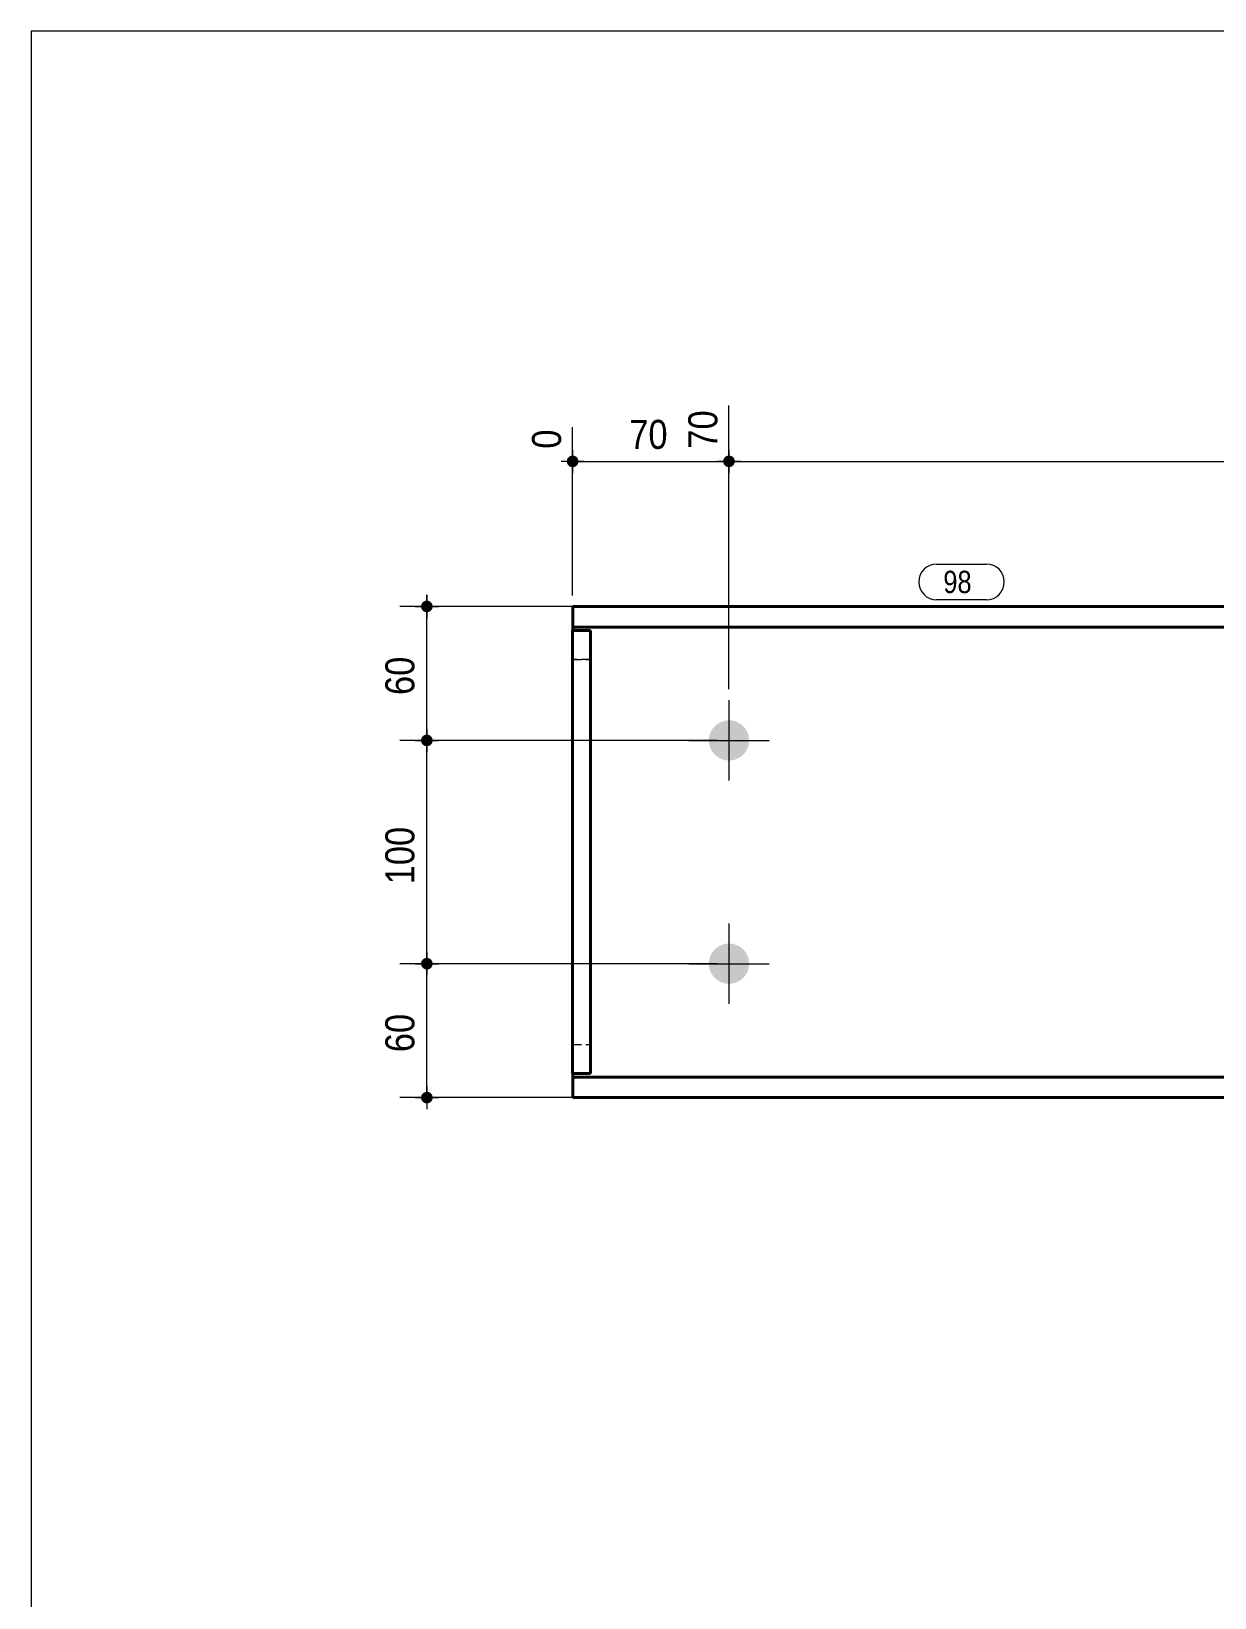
# Model space of a CAD drawing. Header units: millimetres. Extents: x 2 to 410, y 5 to 282.
# Drawn here: x 5 to 111, y 141.7 to 282 of the extents above; entities that cross this region are included whole.
import ezdxf

# ---------------------------------------------------------------- set-up
doc = ezdxf.new("R2010")
doc.units = ezdxf.units.MM
doc.linetypes.add('CACHE2', pattern=[1.190625, 0.79375, -0.396875])
for name, color, linetype, lineweight in [('Boulon', 7, 'Continuous', 0), ('Cache', 7, 'Continuous', 0), ('Cotation', 7, 'Continuous', 0), ('Feuille dessin', 5, 'Continuous', 0), ('Piece', 2, 'Continuous', 0), ('Repère pièce', 3, 'Continuous', 0)]:
    doc.layers.add(name, color=color, linetype=linetype, lineweight=lineweight)
doc.styles.add('ARIAL', font='ARIAL.TTF')
doc.styles.add('COMIC_SANS_MS', font='COMIC.TTF')

# ---------------------------------------------------------------- blocks, each defined once
blk = doc.blocks.new('*A2')
at = {"layer": 'Boulon'}
for points in [[(69.29, 218.43), (69.29, 218.38), (69.29, 218.34), (69.29, 218.3), (69.28, 218.25), (69.27, 218.21), (69.27, 218.17), (69.26, 218.12), (69.25, 218.08), (69.24, 218.04), (69.23, 217.99), (69.22, 217.95), (69.2, 217.91), (69.19, 217.87), (69.17, 217.83), (69.16, 217.78), (69.14, 217.74), (69.12, 217.7), (69.1, 217.66), (69.08, 217.62), (69.06, 217.59), (69.04, 217.55), (69.01, 217.51), (68.99, 217.47), (68.97, 217.44), (68.94, 217.4), (68.91, 217.37), (68.89, 217.33), (68.86, 217.3), (68.83, 217.26), (68.8, 217.23), (68.77, 217.2), (68.74, 217.17), (68.7, 217.14), (68.67, 217.11), (68.64, 217.08), (68.6, 217.05), (68.57, 217.03), (68.53, 217), (68.49, 216.98), (68.46, 216.95), (68.42, 216.93), (68.38, 216.91), (68.34, 216.89), (68.3, 216.87), (68.26, 216.85), (68.22, 216.83), (68.18, 216.81), (68.14, 216.79), (68.1, 216.78), (68.06, 216.76), (68.02, 216.75), (67.97, 216.74), (67.93, 216.73), (67.89, 216.72), (67.85, 216.71), (67.8, 216.7), (67.76, 216.69), (67.71, 216.69), (67.67, 216.68), (67.63, 216.68), (67.58, 216.67), (67.54, 216.67), (67.49, 216.67), (67.45, 216.67), (67.41, 216.67), (67.36, 216.68), (67.32, 216.68), (67.27, 216.69), (67.23, 216.69), (67.19, 216.7), (67.14, 216.71), (67.1, 216.72), (67.06, 216.73), (67.01, 216.74), (66.97, 216.75), (66.93, 216.76), (66.89, 216.78), (66.85, 216.79), (66.81, 216.81), (66.76, 216.83), (66.72, 216.85), (66.68, 216.87), (66.65, 216.89), (66.61, 216.91), (66.57, 216.93), (66.53, 216.95), (66.49, 216.98), (66.46, 217), (66.42, 217.03), (66.39, 217.05), (66.35, 217.08), (66.32, 217.11), (66.29, 217.14), (66.25, 217.17), (66.22, 217.2), (66.19, 217.23), (66.16, 217.26), (66.13, 217.3), (66.1, 217.33), (66.07, 217.37), (66.05, 217.4), (66.02, 217.44), (66, 217.47), (65.97, 217.51), (65.95, 217.55), (65.93, 217.59), (65.91, 217.62), (65.89, 217.66), (65.87, 217.7), (65.85, 217.74), (65.83, 217.78), (65.81, 217.83), (65.8, 217.87), (65.78, 217.91), (65.77, 217.95), (65.76, 217.99), (65.75, 218.04), (65.74, 218.08), (65.73, 218.12), (65.72, 218.17), (65.71, 218.21), (65.71, 218.25), (65.7, 218.3), (65.7, 218.34), (65.7, 218.38), (65.69, 218.43), (65.69, 218.47), (65.69, 218.52), (65.7, 218.56), (65.7, 218.61), (65.7, 218.65), (65.71, 218.69), (65.71, 218.74), (65.72, 218.78), (65.73, 218.82), (65.74, 218.87), (65.75, 218.91), (65.76, 218.95), (65.77, 219), (65.78, 219.04), (65.8, 219.08), (65.81, 219.12), (65.83, 219.16), (65.85, 219.2), (65.87, 219.24), (65.89, 219.28), (65.91, 219.32), (65.93, 219.36), (65.95, 219.4), (65.97, 219.44), (66, 219.47), (66.02, 219.51), (66.05, 219.55), (66.07, 219.58), (66.1, 219.61), (66.13, 219.65), (66.16, 219.68), (66.19, 219.71), (66.22, 219.75), (66.25, 219.78), (66.29, 219.81), (66.32, 219.84), (66.35, 219.86), (66.39, 219.89), (66.42, 219.92), (66.46, 219.94), (66.49, 219.97), (66.53, 219.99), (66.57, 220.02), (66.61, 220.04), (66.65, 220.06), (66.68, 220.08), (66.72, 220.1), (66.76, 220.12), (66.81, 220.14), (66.85, 220.15), (66.89, 220.17), (66.93, 220.18), (66.97, 220.2), (67.01, 220.21), (67.06, 220.22), (67.1, 220.23), (67.14, 220.24), (67.19, 220.25), (67.23, 220.25), (67.27, 220.26), (67.32, 220.26), (67.36, 220.27), (67.41, 220.27), (67.45, 220.27), (67.49, 220.27), (67.54, 220.27), (67.58, 220.27), (67.63, 220.27), (67.67, 220.26), (67.71, 220.26), (67.76, 220.25), (67.8, 220.25), (67.85, 220.24), (67.89, 220.23), (67.93, 220.22), (67.97, 220.21), (68.02, 220.2), (68.06, 220.18), (68.1, 220.17), (68.14, 220.15), (68.18, 220.14), (68.22, 220.12), (68.26, 220.1), (68.3, 220.08), (68.34, 220.06), (68.38, 220.04), (68.42, 220.02), (68.46, 219.99), (68.49, 219.97), (68.53, 219.94), (68.57, 219.92), (68.6, 219.89), (68.64, 219.86), (68.67, 219.84), (68.7, 219.81), (68.74, 219.78), (68.77, 219.75), (68.8, 219.71), (68.83, 219.68), (68.86, 219.65), (68.89, 219.61), (68.91, 219.58), (68.94, 219.55), (68.97, 219.51), (68.99, 219.47), (69.01, 219.44), (69.04, 219.4), (69.06, 219.36), (69.08, 219.32), (69.1, 219.28), (69.12, 219.24), (69.14, 219.2), (69.16, 219.16), (69.17, 219.12), (69.19, 219.08), (69.2, 219.04), (69.22, 219), (69.23, 218.95), (69.24, 218.91), (69.25, 218.87), (69.26, 218.82), (69.27, 218.78), (69.27, 218.74), (69.28, 218.69), (69.29, 218.65), (69.29, 218.61), (69.29, 218.56), (69.29, 218.52), (69.29, 218.47)], [(69.29, 198.43), (69.29, 198.38), (69.29, 198.34), (69.29, 198.3), (69.28, 198.25), (69.27, 198.21), (69.27, 198.17), (69.26, 198.12), (69.25, 198.08), (69.24, 198.04), (69.23, 197.99), (69.22, 197.95), (69.2, 197.91), (69.19, 197.87), (69.17, 197.83), (69.16, 197.78), (69.14, 197.74), (69.12, 197.7), (69.1, 197.66), (69.08, 197.62), (69.06, 197.59), (69.04, 197.55), (69.01, 197.51), (68.99, 197.47), (68.97, 197.44), (68.94, 197.4), (68.91, 197.37), (68.89, 197.33), (68.86, 197.3), (68.83, 197.26), (68.8, 197.23), (68.77, 197.2), (68.74, 197.17), (68.7, 197.14), (68.67, 197.11), (68.64, 197.08), (68.6, 197.05), (68.57, 197.03), (68.53, 197), (68.49, 196.98), (68.46, 196.95), (68.42, 196.93), (68.38, 196.91), (68.34, 196.89), (68.3, 196.87), (68.26, 196.85), (68.22, 196.83), (68.18, 196.81), (68.14, 196.79), (68.1, 196.78), (68.06, 196.76), (68.02, 196.75), (67.97, 196.74), (67.93, 196.73), (67.89, 196.72), (67.85, 196.71), (67.8, 196.7), (67.76, 196.69), (67.71, 196.69), (67.67, 196.68), (67.63, 196.68), (67.58, 196.67), (67.54, 196.67), (67.49, 196.67), (67.45, 196.67), (67.41, 196.67), (67.36, 196.68), (67.32, 196.68), (67.27, 196.69), (67.23, 196.69), (67.19, 196.7), (67.14, 196.71), (67.1, 196.72), (67.06, 196.73), (67.01, 196.74), (66.97, 196.75), (66.93, 196.76), (66.89, 196.78), (66.85, 196.79), (66.81, 196.81), (66.76, 196.83), (66.72, 196.85), (66.68, 196.87), (66.65, 196.89), (66.61, 196.91), (66.57, 196.93), (66.53, 196.95), (66.49, 196.98), (66.46, 197), (66.42, 197.03), (66.39, 197.05), (66.35, 197.08), (66.32, 197.11), (66.29, 197.14), (66.25, 197.17), (66.22, 197.2), (66.19, 197.23), (66.16, 197.26), (66.13, 197.3), (66.1, 197.33), (66.07, 197.37), (66.05, 197.4), (66.02, 197.44), (66, 197.47), (65.97, 197.51), (65.95, 197.55), (65.93, 197.59), (65.91, 197.62), (65.89, 197.66), (65.87, 197.7), (65.85, 197.74), (65.83, 197.78), (65.81, 197.83), (65.8, 197.87), (65.78, 197.91), (65.77, 197.95), (65.76, 197.99), (65.75, 198.04), (65.74, 198.08), (65.73, 198.12), (65.72, 198.17), (65.71, 198.21), (65.71, 198.25), (65.7, 198.3), (65.7, 198.34), (65.7, 198.38), (65.69, 198.43), (65.69, 198.47), (65.69, 198.52), (65.7, 198.56), (65.7, 198.61), (65.7, 198.65), (65.71, 198.69), (65.71, 198.74), (65.72, 198.78), (65.73, 198.82), (65.74, 198.87), (65.75, 198.91), (65.76, 198.95), (65.77, 199), (65.78, 199.04), (65.8, 199.08), (65.81, 199.12), (65.83, 199.16), (65.85, 199.2), (65.87, 199.24), (65.89, 199.28), (65.91, 199.32), (65.93, 199.36), (65.95, 199.4), (65.97, 199.44), (66, 199.47), (66.02, 199.51), (66.05, 199.55), (66.07, 199.58), (66.1, 199.61), (66.13, 199.65), (66.16, 199.68), (66.19, 199.71), (66.22, 199.75), (66.25, 199.78), (66.29, 199.81), (66.32, 199.84), (66.35, 199.86), (66.39, 199.89), (66.42, 199.92), (66.46, 199.94), (66.49, 199.97), (66.53, 199.99), (66.57, 200.02), (66.61, 200.04), (66.65, 200.06), (66.68, 200.08), (66.72, 200.1), (66.76, 200.12), (66.81, 200.14), (66.85, 200.15), (66.89, 200.17), (66.93, 200.18), (66.97, 200.2), (67.01, 200.21), (67.06, 200.22), (67.1, 200.23), (67.14, 200.24), (67.19, 200.25), (67.23, 200.25), (67.27, 200.26), (67.32, 200.26), (67.36, 200.27), (67.41, 200.27), (67.45, 200.27), (67.49, 200.27), (67.54, 200.27), (67.58, 200.27), (67.63, 200.27), (67.67, 200.26), (67.71, 200.26), (67.76, 200.25), (67.8, 200.25), (67.85, 200.24), (67.89, 200.23), (67.93, 200.22), (67.97, 200.21), (68.02, 200.2), (68.06, 200.18), (68.1, 200.17), (68.14, 200.15), (68.18, 200.14), (68.22, 200.12), (68.26, 200.1), (68.3, 200.08), (68.34, 200.06), (68.38, 200.04), (68.42, 200.02), (68.46, 199.99), (68.49, 199.97), (68.53, 199.94), (68.57, 199.92), (68.6, 199.89), (68.64, 199.86), (68.67, 199.84), (68.7, 199.81), (68.74, 199.78), (68.77, 199.75), (68.8, 199.71), (68.83, 199.68), (68.86, 199.65), (68.89, 199.61), (68.91, 199.58), (68.94, 199.55), (68.97, 199.51), (68.99, 199.47), (69.01, 199.44), (69.04, 199.4), (69.06, 199.36), (69.08, 199.32), (69.1, 199.28), (69.12, 199.24), (69.14, 199.2), (69.16, 199.16), (69.17, 199.12), (69.19, 199.08), (69.2, 199.04), (69.22, 199), (69.23, 198.95), (69.24, 198.91), (69.25, 198.87), (69.26, 198.82), (69.27, 198.78), (69.27, 198.74), (69.28, 198.69), (69.29, 198.65), (69.29, 198.61), (69.29, 198.56), (69.29, 198.52), (69.29, 198.47)]]:
    blk.add_hatch(color=256, dxfattribs=at).paths.add_polyline_path(points, flags=17)
at = {"layer": 'Boulon', "linetype": 'Continuous', "lineweight": 0}
for p, q in [((67.49, 222.07), (67.49, 214.87)), ((63.89, 218.47), (71.09, 218.47)), ((67.49, 202.07), (67.49, 194.87)), ((63.89, 198.47), (71.09, 198.47))]:
    blk.add_line(p, q, dxfattribs=at)
blk = doc.blocks.new('*A4')
at = {"layer": 'Cache', "color": 7, "linetype": 'CACHE2', "lineweight": 20}
blk.add_line((53.493561, 228.312823), (53.493561, 188.632824), dxfattribs=at)
at = {"layer": 'Piece', "color": 2, "linetype": 'Continuous', "lineweight": 40}
for p, q in [((53.493561, 230.472823), (53.493561, 228.312823)), ((236.619542, 230.472823), (53.493561, 230.472823)), ((236.619542, 228.632823), (53.493561, 228.632823)), ((53.493561, 186.472823), (53.493561, 188.632824)), ((236.619542, 188.312823), (53.493561, 188.312823)), ((236.619542, 186.472823), (53.493561, 186.472823))]:
    blk.add_line(p, q, dxfattribs=at)
blk = doc.blocks.new('*A6')
at = {"layer": 'Cache', "color": 7, "linetype": 'CACHE2', "lineweight": 20}
for p, q in [((55.086431, 225.712823), (53.486431, 225.712823)), ((53.486431, 191.232824), (55.086431, 191.232824))]:
    blk.add_line(p, q, dxfattribs=at)
at = {"layer": 'Piece', "color": 2, "linetype": 'Continuous', "lineweight": 40}
for p, q in [((55.086431, 228.312823), (53.486431, 228.312823)), ((53.486431, 228.312823), (53.486431, 188.632824)), ((55.086431, 228.312823), (55.086431, 188.632824)), ((53.486431, 188.632824), (55.086431, 188.632824))]:
    blk.add_line(p, q, dxfattribs=at)
blk = doc.blocks.new('*A7')
at = {"layer": 'Cache', "color": 7, "linetype": 'CACHE2', "lineweight": 20}
for p, q in [((55.086431, 228.312823), (53.486431, 228.312823)), ((53.486431, 228.312823), (53.486431, 188.632824)), ((55.086431, 188.632824), (55.086431, 228.312823)), ((53.486431, 225.712823), (55.086431, 225.712823)), ((53.486431, 191.232824), (55.086431, 191.232824)), ((53.486431, 188.632824), (55.086431, 188.632824))]:
    blk.add_line(p, q, dxfattribs=at)
blk = doc.blocks.new('*A15')
at = {"layer": 'Feuille dessin', "linetype": 'Continuous', "lineweight": 0}
for p, q in [((405, 282), (5, 282)), ((5, 282), (5, 5))]:
    blk.add_line(p, q, dxfattribs=at)
blk = doc.blocks.new('*A21')
at = {"layer": 'Cotation'}
for points in [[(53.46, 242.95), (53.44, 242.96), (53.41, 242.96), (53.38, 242.96), (53.36, 242.97), (53.34, 242.98), (53.31, 242.98), (53.29, 242.99), (53.26, 243), (53.24, 243.01), (53.22, 243.03), (53.2, 243.04), (53.18, 243.06), (53.16, 243.07), (53.14, 243.09), (53.12, 243.11), (53.1, 243.12), (53.08, 243.14), (53.07, 243.16), (53.05, 243.18), (53.04, 243.21), (53.03, 243.23), (53.02, 243.25), (53.01, 243.27), (53, 243.3), (52.99, 243.32), (52.98, 243.35), (52.98, 243.37), (52.97, 243.4), (52.97, 243.42), (52.97, 243.45), (52.97, 243.47), (52.97, 243.5), (52.97, 243.52), (52.97, 243.55), (52.98, 243.57), (52.98, 243.6), (52.99, 243.62), (53, 243.65), (53.01, 243.67), (53.02, 243.7), (53.03, 243.72), (53.04, 243.74), (53.05, 243.76), (53.07, 243.78), (53.08, 243.8), (53.1, 243.82), (53.12, 243.84), (53.14, 243.86), (53.16, 243.87), (53.18, 243.89), (53.2, 243.91), (53.22, 243.92), (53.24, 243.93), (53.26, 243.94), (53.29, 243.95), (53.31, 243.96), (53.34, 243.97), (53.36, 243.98), (53.38, 243.98), (53.41, 243.99), (53.44, 243.99), (53.46, 243.99), (53.49, 243.99), (53.51, 243.99), (53.54, 243.99), (53.56, 243.99), (53.59, 243.98), (53.61, 243.98), (53.64, 243.97), (53.66, 243.96), (53.69, 243.95), (53.71, 243.94), (53.73, 243.93), (53.75, 243.92), (53.78, 243.91), (53.8, 243.89), (53.82, 243.87), (53.84, 243.86), (53.85, 243.84), (53.87, 243.82), (53.89, 243.8), (53.9, 243.78), (53.92, 243.76), (53.93, 243.74), (53.95, 243.72), (53.96, 243.7), (53.97, 243.67), (53.98, 243.65), (53.98, 243.62), (53.99, 243.6), (54, 243.57), (54, 243.55), (54, 243.52), (54.01, 243.5), (54.01, 243.47), (54.01, 243.45), (54, 243.42), (54, 243.4), (54, 243.37), (53.99, 243.35), (53.98, 243.32), (53.98, 243.3), (53.97, 243.27), (53.96, 243.25), (53.95, 243.23), (53.93, 243.21), (53.92, 243.18), (53.9, 243.16), (53.89, 243.14), (53.87, 243.12), (53.85, 243.11), (53.84, 243.09), (53.82, 243.07), (53.8, 243.06), (53.78, 243.04), (53.75, 243.03), (53.73, 243.01), (53.71, 243), (53.69, 242.99), (53.66, 242.98), (53.64, 242.98), (53.61, 242.97), (53.59, 242.96), (53.56, 242.96), (53.54, 242.96), (53.51, 242.95), (53.49, 242.95)], [(67.47, 242.95), (67.44, 242.96), (67.42, 242.96), (67.39, 242.96), (67.37, 242.97), (67.34, 242.98), (67.32, 242.98), (67.29, 242.99), (67.27, 243), (67.25, 243.01), (67.23, 243.03), (67.21, 243.04), (67.18, 243.06), (67.16, 243.07), (67.14, 243.09), (67.13, 243.11), (67.11, 243.12), (67.09, 243.14), (67.08, 243.16), (67.06, 243.18), (67.05, 243.21), (67.04, 243.23), (67.02, 243.25), (67.01, 243.27), (67, 243.3), (67, 243.32), (66.99, 243.35), (66.98, 243.37), (66.98, 243.4), (66.98, 243.42), (66.97, 243.45), (66.97, 243.47), (66.97, 243.5), (66.98, 243.52), (66.98, 243.55), (66.98, 243.57), (66.99, 243.6), (67, 243.62), (67, 243.65), (67.01, 243.67), (67.02, 243.7), (67.04, 243.72), (67.05, 243.74), (67.06, 243.76), (67.08, 243.78), (67.09, 243.8), (67.11, 243.82), (67.13, 243.84), (67.14, 243.86), (67.16, 243.87), (67.18, 243.89), (67.21, 243.91), (67.23, 243.92), (67.25, 243.93), (67.27, 243.94), (67.29, 243.95), (67.32, 243.96), (67.34, 243.97), (67.37, 243.98), (67.39, 243.98), (67.42, 243.99), (67.44, 243.99), (67.47, 243.99), (67.49, 243.99), (67.52, 243.99), (67.54, 243.99), (67.57, 243.99), (67.6, 243.98), (67.62, 243.98), (67.64, 243.97), (67.67, 243.96), (67.69, 243.95), (67.72, 243.94), (67.74, 243.93), (67.76, 243.92), (67.78, 243.91), (67.8, 243.89), (67.82, 243.87), (67.84, 243.86), (67.86, 243.84), (67.88, 243.82), (67.9, 243.8), (67.91, 243.78), (67.93, 243.76), (67.94, 243.74), (67.95, 243.72), (67.96, 243.7), (67.97, 243.67), (67.98, 243.65), (67.99, 243.62), (68, 243.6), (68, 243.57), (68.01, 243.55), (68.01, 243.52), (68.01, 243.5), (68.01, 243.47), (68.01, 243.45), (68.01, 243.42), (68.01, 243.4), (68, 243.37), (68, 243.35), (67.99, 243.32), (67.98, 243.3), (67.97, 243.27), (67.96, 243.25), (67.95, 243.23), (67.94, 243.21), (67.93, 243.18), (67.91, 243.16), (67.9, 243.14), (67.88, 243.12), (67.86, 243.11), (67.84, 243.09), (67.82, 243.07), (67.8, 243.06), (67.78, 243.04), (67.76, 243.03), (67.74, 243.01), (67.72, 243), (67.69, 242.99), (67.67, 242.98), (67.64, 242.98), (67.62, 242.97), (67.6, 242.96), (67.57, 242.96), (67.54, 242.96), (67.52, 242.95), (67.49, 242.95)]]:
    blk.add_hatch(color=256, dxfattribs=at).paths.add_polyline_path(points, flags=17)
at = {"layer": 'Cotation', "linetype": 'Continuous', "lineweight": 0}
for p, q in [((67.49, 223.07), (67.49, 248.47)), ((53.49, 231.47), (53.49, 246.54)), ((53.49, 244.51), (53.49, 242.43)), ((67.49, 244.51), (67.49, 242.43)), ((54.53, 243.47), (52.45, 243.47)), ((53.49, 243.47), (52.45, 243.47)), ((53.49, 243.47), (67.49, 243.47)), ((68.53, 243.47), (66.45, 243.47)), ((67.49, 243.47), (68.53, 243.47))]:
    blk.add_line(p, q, dxfattribs=at)
at = {"layer": 'Cotation'}
for p in [(53.49, 243.47), (67.49, 243.47)]:
    blk.add_point(p, dxfattribs=at)
at = {"layer": 'Cotation', "style": 'ARIAL', "width": 0.85}
blk.add_text('70', height=2.6, dxfattribs=at).set_placement((58.56, 244.59))
for s, p in [('70', (66.45, 244.61)), ('0', (52.45, 244.61))]:
    blk.add_text(s, height=2.6, rotation=90.0002, dxfattribs=at).set_placement(p)
blk = doc.blocks.new('*A22')
at = {"layer": 'Cotation'}
blk.add_hatch(color=256, dxfattribs=at).paths.add_polyline_path([(67.47, 242.95), (67.44, 242.96), (67.42, 242.96), (67.39, 242.96), (67.37, 242.97), (67.34, 242.98), (67.32, 242.98), (67.29, 242.99), (67.27, 243), (67.25, 243.01), (67.23, 243.03), (67.21, 243.04), (67.18, 243.06), (67.16, 243.07), (67.14, 243.09), (67.13, 243.11), (67.11, 243.12), (67.09, 243.14), (67.08, 243.16), (67.06, 243.18), (67.05, 243.21), (67.04, 243.23), (67.02, 243.25), (67.01, 243.27), (67, 243.3), (67, 243.32), (66.99, 243.35), (66.98, 243.37), (66.98, 243.4), (66.98, 243.42), (66.97, 243.45), (66.97, 243.47), (66.97, 243.5), (66.98, 243.52), (66.98, 243.55), (66.98, 243.57), (66.99, 243.6), (67, 243.62), (67, 243.65), (67.01, 243.67), (67.02, 243.7), (67.04, 243.72), (67.05, 243.74), (67.06, 243.76), (67.08, 243.78), (67.09, 243.8), (67.11, 243.82), (67.13, 243.84), (67.14, 243.86), (67.16, 243.87), (67.18, 243.89), (67.21, 243.91), (67.23, 243.92), (67.25, 243.93), (67.27, 243.94), (67.29, 243.95), (67.32, 243.96), (67.34, 243.97), (67.37, 243.98), (67.39, 243.98), (67.42, 243.99), (67.44, 243.99), (67.47, 243.99), (67.49, 243.99), (67.52, 243.99), (67.54, 243.99), (67.57, 243.99), (67.6, 243.98), (67.62, 243.98), (67.64, 243.97), (67.67, 243.96), (67.69, 243.95), (67.72, 243.94), (67.74, 243.93), (67.76, 243.92), (67.78, 243.91), (67.8, 243.89), (67.82, 243.87), (67.84, 243.86), (67.86, 243.84), (67.88, 243.82), (67.9, 243.8), (67.91, 243.78), (67.93, 243.76), (67.94, 243.74), (67.95, 243.72), (67.96, 243.7), (67.97, 243.67), (67.98, 243.65), (67.99, 243.62), (68, 243.6), (68, 243.57), (68.01, 243.55), (68.01, 243.52), (68.01, 243.5), (68.01, 243.47), (68.01, 243.45), (68.01, 243.42), (68.01, 243.4), (68, 243.37), (68, 243.35), (67.99, 243.32), (67.98, 243.3), (67.97, 243.27), (67.96, 243.25), (67.95, 243.23), (67.94, 243.21), (67.93, 243.18), (67.91, 243.16), (67.9, 243.14), (67.88, 243.12), (67.86, 243.11), (67.84, 243.09), (67.82, 243.07), (67.8, 243.06), (67.78, 243.04), (67.76, 243.03), (67.74, 243.01), (67.72, 243), (67.69, 242.99), (67.67, 242.98), (67.64, 242.98), (67.62, 242.97), (67.6, 242.96), (67.57, 242.96), (67.54, 242.96), (67.52, 242.95), (67.49, 242.95)], flags=17)
at = {"layer": 'Cotation', "linetype": 'Continuous', "lineweight": 0}
for p, q in [((67.49, 223.07), (67.49, 248.47)), ((67.49, 244.51), (67.49, 242.43)), ((68.53, 243.47), (66.45, 243.47)), ((67.49, 243.47), (66.45, 243.47)), ((67.49, 243.47), (349.49, 243.47))]:
    blk.add_line(p, q, dxfattribs=at)
at = {"layer": 'Cotation'}
blk.add_point((67.49, 243.47), dxfattribs=at)
blk = doc.blocks.new('*A27')
at = {"layer": 'Cotation'}
for points in [[(40.4, 197.95), (40.38, 197.96), (40.35, 197.96), (40.33, 197.96), (40.3, 197.97), (40.28, 197.98), (40.26, 197.98), (40.23, 197.99), (40.21, 198), (40.19, 198.01), (40.16, 198.03), (40.14, 198.04), (40.12, 198.06), (40.1, 198.07), (40.08, 198.09), (40.06, 198.11), (40.05, 198.12), (40.03, 198.14), (40.01, 198.16), (40, 198.18), (39.98, 198.21), (39.97, 198.23), (39.96, 198.25), (39.95, 198.27), (39.94, 198.3), (39.93, 198.32), (39.93, 198.35), (39.92, 198.37), (39.92, 198.4), (39.91, 198.42), (39.91, 198.45), (39.91, 198.47), (39.91, 198.5), (39.91, 198.52), (39.92, 198.55), (39.92, 198.57), (39.93, 198.6), (39.93, 198.62), (39.94, 198.65), (39.95, 198.67), (39.96, 198.7), (39.97, 198.72), (39.98, 198.74), (40, 198.76), (40.01, 198.78), (40.03, 198.8), (40.05, 198.82), (40.06, 198.84), (40.08, 198.86), (40.1, 198.87), (40.12, 198.89), (40.14, 198.91), (40.16, 198.92), (40.19, 198.93), (40.21, 198.94), (40.23, 198.95), (40.26, 198.96), (40.28, 198.97), (40.3, 198.98), (40.33, 198.98), (40.35, 198.99), (40.38, 198.99), (40.4, 198.99), (40.43, 198.99), (40.46, 198.99), (40.48, 198.99), (40.51, 198.99), (40.53, 198.98), (40.56, 198.98), (40.58, 198.97), (40.61, 198.96), (40.63, 198.95), (40.65, 198.94), (40.68, 198.93), (40.7, 198.92), (40.72, 198.91), (40.74, 198.89), (40.76, 198.87), (40.78, 198.86), (40.8, 198.84), (40.82, 198.82), (40.83, 198.8), (40.85, 198.78), (40.86, 198.76), (40.88, 198.74), (40.89, 198.72), (40.9, 198.7), (40.91, 198.67), (40.92, 198.65), (40.93, 198.62), (40.93, 198.6), (40.94, 198.57), (40.94, 198.55), (40.95, 198.52), (40.95, 198.5), (40.95, 198.47), (40.95, 198.45), (40.95, 198.42), (40.94, 198.4), (40.94, 198.37), (40.93, 198.35), (40.93, 198.32), (40.92, 198.3), (40.91, 198.27), (40.9, 198.25), (40.89, 198.23), (40.88, 198.21), (40.86, 198.18), (40.85, 198.16), (40.83, 198.14), (40.82, 198.12), (40.8, 198.11), (40.78, 198.09), (40.76, 198.07), (40.74, 198.06), (40.72, 198.04), (40.7, 198.03), (40.68, 198.01), (40.65, 198), (40.63, 197.99), (40.61, 197.98), (40.58, 197.98), (40.56, 197.97), (40.53, 197.96), (40.51, 197.96), (40.48, 197.96), (40.46, 197.95), (40.43, 197.95)], [(40.4, 185.95), (40.38, 185.96), (40.35, 185.96), (40.33, 185.96), (40.3, 185.97), (40.28, 185.98), (40.26, 185.98), (40.23, 185.99), (40.21, 186), (40.19, 186.01), (40.16, 186.03), (40.14, 186.04), (40.12, 186.06), (40.1, 186.07), (40.08, 186.09), (40.06, 186.11), (40.05, 186.12), (40.03, 186.14), (40.01, 186.16), (40, 186.18), (39.98, 186.21), (39.97, 186.23), (39.96, 186.25), (39.95, 186.27), (39.94, 186.3), (39.93, 186.32), (39.93, 186.35), (39.92, 186.37), (39.92, 186.4), (39.91, 186.42), (39.91, 186.45), (39.91, 186.47), (39.91, 186.5), (39.91, 186.52), (39.92, 186.55), (39.92, 186.57), (39.93, 186.6), (39.93, 186.62), (39.94, 186.65), (39.95, 186.67), (39.96, 186.7), (39.97, 186.72), (39.98, 186.74), (40, 186.76), (40.01, 186.78), (40.03, 186.8), (40.05, 186.82), (40.06, 186.84), (40.08, 186.86), (40.1, 186.87), (40.12, 186.89), (40.14, 186.91), (40.16, 186.92), (40.19, 186.93), (40.21, 186.94), (40.23, 186.95), (40.26, 186.96), (40.28, 186.97), (40.3, 186.98), (40.33, 186.98), (40.35, 186.99), (40.38, 186.99), (40.4, 186.99), (40.43, 186.99), (40.46, 186.99), (40.48, 186.99), (40.51, 186.99), (40.53, 186.98), (40.56, 186.98), (40.58, 186.97), (40.61, 186.96), (40.63, 186.95), (40.65, 186.94), (40.68, 186.93), (40.7, 186.92), (40.72, 186.91), (40.74, 186.89), (40.76, 186.87), (40.78, 186.86), (40.8, 186.84), (40.82, 186.82), (40.83, 186.8), (40.85, 186.78), (40.86, 186.76), (40.88, 186.74), (40.89, 186.72), (40.9, 186.7), (40.91, 186.67), (40.92, 186.65), (40.93, 186.62), (40.93, 186.6), (40.94, 186.57), (40.94, 186.55), (40.95, 186.52), (40.95, 186.5), (40.95, 186.47), (40.95, 186.45), (40.95, 186.42), (40.94, 186.4), (40.94, 186.37), (40.93, 186.35), (40.93, 186.32), (40.92, 186.3), (40.91, 186.27), (40.9, 186.25), (40.89, 186.23), (40.88, 186.21), (40.86, 186.18), (40.85, 186.16), (40.83, 186.14), (40.82, 186.12), (40.8, 186.11), (40.78, 186.09), (40.76, 186.07), (40.74, 186.06), (40.72, 186.04), (40.7, 186.03), (40.68, 186.01), (40.65, 186), (40.63, 185.99), (40.61, 185.98), (40.58, 185.98), (40.56, 185.97), (40.53, 185.96), (40.51, 185.96), (40.48, 185.96), (40.46, 185.95), (40.43, 185.95)]]:
    blk.add_hatch(color=256, dxfattribs=at).paths.add_polyline_path(points, flags=17)
at = {"layer": 'Cotation', "linetype": 'Continuous', "lineweight": 0}
for p, q in [((40.43, 199.51), (40.43, 197.43)), ((40.43, 198.47), (40.43, 199.51)), ((66.49, 198.47), (38.01, 198.47)), ((39.39, 198.47), (41.47, 198.47)), ((40.43, 186.47), (40.43, 198.47)), ((40.43, 187.51), (40.43, 185.43)), ((57.93, 186.47), (38.01, 186.47)), ((39.39, 186.47), (41.47, 186.47)), ((40.43, 186.47), (40.43, 185.43))]:
    blk.add_line(p, q, dxfattribs=at)
at = {"layer": 'Cotation'}
for p in [(40.43, 198.47), (40.43, 186.47)]:
    blk.add_point(p, dxfattribs=at)
at = {"layer": 'Cotation', "style": 'ARIAL', "width": 0.85}
blk.add_text('60', height=2.6, rotation=90.0002, dxfattribs=at).set_placement((39.31, 190.54))
blk = doc.blocks.new('*A28')
at = {"layer": 'Cotation'}
for points in [[(40.4, 217.95), (40.38, 217.96), (40.35, 217.96), (40.33, 217.96), (40.3, 217.97), (40.28, 217.98), (40.26, 217.98), (40.23, 217.99), (40.21, 218), (40.19, 218.01), (40.16, 218.03), (40.14, 218.04), (40.12, 218.06), (40.1, 218.07), (40.08, 218.09), (40.06, 218.11), (40.05, 218.12), (40.03, 218.14), (40.01, 218.16), (40, 218.18), (39.98, 218.21), (39.97, 218.23), (39.96, 218.25), (39.95, 218.27), (39.94, 218.3), (39.93, 218.32), (39.93, 218.35), (39.92, 218.37), (39.92, 218.4), (39.91, 218.42), (39.91, 218.45), (39.91, 218.47), (39.91, 218.5), (39.91, 218.52), (39.92, 218.55), (39.92, 218.57), (39.93, 218.6), (39.93, 218.62), (39.94, 218.65), (39.95, 218.67), (39.96, 218.7), (39.97, 218.72), (39.98, 218.74), (40, 218.76), (40.01, 218.78), (40.03, 218.8), (40.05, 218.82), (40.06, 218.84), (40.08, 218.86), (40.1, 218.87), (40.12, 218.89), (40.14, 218.91), (40.16, 218.92), (40.19, 218.93), (40.21, 218.94), (40.23, 218.95), (40.26, 218.96), (40.28, 218.97), (40.3, 218.98), (40.33, 218.98), (40.35, 218.99), (40.38, 218.99), (40.4, 218.99), (40.43, 218.99), (40.46, 218.99), (40.48, 218.99), (40.51, 218.99), (40.53, 218.98), (40.56, 218.98), (40.58, 218.97), (40.61, 218.96), (40.63, 218.95), (40.65, 218.94), (40.68, 218.93), (40.7, 218.92), (40.72, 218.91), (40.74, 218.89), (40.76, 218.87), (40.78, 218.86), (40.8, 218.84), (40.82, 218.82), (40.83, 218.8), (40.85, 218.78), (40.86, 218.76), (40.88, 218.74), (40.89, 218.72), (40.9, 218.7), (40.91, 218.67), (40.92, 218.65), (40.93, 218.62), (40.93, 218.6), (40.94, 218.57), (40.94, 218.55), (40.95, 218.52), (40.95, 218.5), (40.95, 218.47), (40.95, 218.45), (40.95, 218.42), (40.94, 218.4), (40.94, 218.37), (40.93, 218.35), (40.93, 218.32), (40.92, 218.3), (40.91, 218.27), (40.9, 218.25), (40.89, 218.23), (40.88, 218.21), (40.86, 218.18), (40.85, 218.16), (40.83, 218.14), (40.82, 218.12), (40.8, 218.11), (40.78, 218.09), (40.76, 218.07), (40.74, 218.06), (40.72, 218.04), (40.7, 218.03), (40.68, 218.01), (40.65, 218), (40.63, 217.99), (40.61, 217.98), (40.58, 217.98), (40.56, 217.97), (40.53, 217.96), (40.51, 217.96), (40.48, 217.96), (40.46, 217.95), (40.43, 217.95)], [(40.4, 197.95), (40.38, 197.96), (40.35, 197.96), (40.33, 197.96), (40.3, 197.97), (40.28, 197.98), (40.26, 197.98), (40.23, 197.99), (40.21, 198), (40.19, 198.01), (40.16, 198.03), (40.14, 198.04), (40.12, 198.06), (40.1, 198.07), (40.08, 198.09), (40.06, 198.11), (40.05, 198.12), (40.03, 198.14), (40.01, 198.16), (40, 198.18), (39.98, 198.21), (39.97, 198.23), (39.96, 198.25), (39.95, 198.27), (39.94, 198.3), (39.93, 198.32), (39.93, 198.35), (39.92, 198.37), (39.92, 198.4), (39.91, 198.42), (39.91, 198.45), (39.91, 198.47), (39.91, 198.5), (39.91, 198.52), (39.92, 198.55), (39.92, 198.57), (39.93, 198.6), (39.93, 198.62), (39.94, 198.65), (39.95, 198.67), (39.96, 198.7), (39.97, 198.72), (39.98, 198.74), (40, 198.76), (40.01, 198.78), (40.03, 198.8), (40.05, 198.82), (40.06, 198.84), (40.08, 198.86), (40.1, 198.87), (40.12, 198.89), (40.14, 198.91), (40.16, 198.92), (40.19, 198.93), (40.21, 198.94), (40.23, 198.95), (40.26, 198.96), (40.28, 198.97), (40.3, 198.98), (40.33, 198.98), (40.35, 198.99), (40.38, 198.99), (40.4, 198.99), (40.43, 198.99), (40.46, 198.99), (40.48, 198.99), (40.51, 198.99), (40.53, 198.98), (40.56, 198.98), (40.58, 198.97), (40.61, 198.96), (40.63, 198.95), (40.65, 198.94), (40.68, 198.93), (40.7, 198.92), (40.72, 198.91), (40.74, 198.89), (40.76, 198.87), (40.78, 198.86), (40.8, 198.84), (40.82, 198.82), (40.83, 198.8), (40.85, 198.78), (40.86, 198.76), (40.88, 198.74), (40.89, 198.72), (40.9, 198.7), (40.91, 198.67), (40.92, 198.65), (40.93, 198.62), (40.93, 198.6), (40.94, 198.57), (40.94, 198.55), (40.95, 198.52), (40.95, 198.5), (40.95, 198.47), (40.95, 198.45), (40.95, 198.42), (40.94, 198.4), (40.94, 198.37), (40.93, 198.35), (40.93, 198.32), (40.92, 198.3), (40.91, 198.27), (40.9, 198.25), (40.89, 198.23), (40.88, 198.21), (40.86, 198.18), (40.85, 198.16), (40.83, 198.14), (40.82, 198.12), (40.8, 198.11), (40.78, 198.09), (40.76, 198.07), (40.74, 198.06), (40.72, 198.04), (40.7, 198.03), (40.68, 198.01), (40.65, 198), (40.63, 197.99), (40.61, 197.98), (40.58, 197.98), (40.56, 197.97), (40.53, 197.96), (40.51, 197.96), (40.48, 197.96), (40.46, 197.95), (40.43, 197.95)]]:
    blk.add_hatch(color=256, dxfattribs=at).paths.add_polyline_path(points, flags=17)
at = {"layer": 'Cotation', "linetype": 'Continuous', "lineweight": 0}
for p, q in [((40.43, 219.51), (40.43, 217.43)), ((40.43, 218.47), (40.43, 219.51)), ((66.49, 218.47), (38.01, 218.47)), ((39.39, 218.47), (41.47, 218.47)), ((40.43, 198.47), (40.43, 218.47)), ((40.43, 199.51), (40.43, 197.43)), ((66.49, 198.47), (38.01, 198.47)), ((39.39, 198.47), (41.47, 198.47)), ((40.43, 198.47), (40.43, 197.43))]:
    blk.add_line(p, q, dxfattribs=at)
at = {"layer": 'Cotation'}
for p in [(40.43, 218.47), (40.43, 198.47)]:
    blk.add_point(p, dxfattribs=at)
at = {"layer": 'Cotation', "style": 'ARIAL', "width": 0.85}
blk.add_text('100', height=2.6, rotation=90.0002, dxfattribs=at).set_placement((39.31, 205.58))
blk = doc.blocks.new('*A29')
at = {"layer": 'Cotation'}
for points in [[(40.4, 229.95), (40.38, 229.96), (40.35, 229.96), (40.33, 229.96), (40.3, 229.97), (40.28, 229.98), (40.26, 229.98), (40.23, 229.99), (40.21, 230), (40.19, 230.01), (40.16, 230.03), (40.14, 230.04), (40.12, 230.06), (40.1, 230.07), (40.08, 230.09), (40.06, 230.11), (40.05, 230.12), (40.03, 230.14), (40.01, 230.16), (40, 230.18), (39.98, 230.21), (39.97, 230.23), (39.96, 230.25), (39.95, 230.27), (39.94, 230.3), (39.93, 230.32), (39.93, 230.35), (39.92, 230.37), (39.92, 230.4), (39.91, 230.42), (39.91, 230.45), (39.91, 230.47), (39.91, 230.5), (39.91, 230.52), (39.92, 230.55), (39.92, 230.57), (39.93, 230.6), (39.93, 230.62), (39.94, 230.65), (39.95, 230.67), (39.96, 230.7), (39.97, 230.72), (39.98, 230.74), (40, 230.76), (40.01, 230.78), (40.03, 230.8), (40.05, 230.82), (40.06, 230.84), (40.08, 230.86), (40.1, 230.87), (40.12, 230.89), (40.14, 230.91), (40.16, 230.92), (40.19, 230.93), (40.21, 230.94), (40.23, 230.95), (40.26, 230.96), (40.28, 230.97), (40.3, 230.98), (40.33, 230.98), (40.35, 230.99), (40.38, 230.99), (40.4, 230.99), (40.43, 230.99), (40.46, 230.99), (40.48, 230.99), (40.51, 230.99), (40.53, 230.98), (40.56, 230.98), (40.58, 230.97), (40.61, 230.96), (40.63, 230.95), (40.65, 230.94), (40.68, 230.93), (40.7, 230.92), (40.72, 230.91), (40.74, 230.89), (40.76, 230.87), (40.78, 230.86), (40.8, 230.84), (40.82, 230.82), (40.83, 230.8), (40.85, 230.78), (40.86, 230.76), (40.88, 230.74), (40.89, 230.72), (40.9, 230.7), (40.91, 230.67), (40.92, 230.65), (40.93, 230.62), (40.93, 230.6), (40.94, 230.57), (40.94, 230.55), (40.95, 230.52), (40.95, 230.5), (40.95, 230.47), (40.95, 230.45), (40.95, 230.42), (40.94, 230.4), (40.94, 230.37), (40.93, 230.35), (40.93, 230.32), (40.92, 230.3), (40.91, 230.27), (40.9, 230.25), (40.89, 230.23), (40.88, 230.21), (40.86, 230.18), (40.85, 230.16), (40.83, 230.14), (40.82, 230.12), (40.8, 230.11), (40.78, 230.09), (40.76, 230.07), (40.74, 230.06), (40.72, 230.04), (40.7, 230.03), (40.68, 230.01), (40.65, 230), (40.63, 229.99), (40.61, 229.98), (40.58, 229.98), (40.56, 229.97), (40.53, 229.96), (40.51, 229.96), (40.48, 229.96), (40.46, 229.95), (40.43, 229.95)], [(40.4, 217.95), (40.38, 217.96), (40.35, 217.96), (40.33, 217.96), (40.3, 217.97), (40.28, 217.98), (40.26, 217.98), (40.23, 217.99), (40.21, 218), (40.19, 218.01), (40.16, 218.03), (40.14, 218.04), (40.12, 218.06), (40.1, 218.07), (40.08, 218.09), (40.06, 218.11), (40.05, 218.12), (40.03, 218.14), (40.01, 218.16), (40, 218.18), (39.98, 218.21), (39.97, 218.23), (39.96, 218.25), (39.95, 218.27), (39.94, 218.3), (39.93, 218.32), (39.93, 218.35), (39.92, 218.37), (39.92, 218.4), (39.91, 218.42), (39.91, 218.45), (39.91, 218.47), (39.91, 218.5), (39.91, 218.52), (39.92, 218.55), (39.92, 218.57), (39.93, 218.6), (39.93, 218.62), (39.94, 218.65), (39.95, 218.67), (39.96, 218.7), (39.97, 218.72), (39.98, 218.74), (40, 218.76), (40.01, 218.78), (40.03, 218.8), (40.05, 218.82), (40.06, 218.84), (40.08, 218.86), (40.1, 218.87), (40.12, 218.89), (40.14, 218.91), (40.16, 218.92), (40.19, 218.93), (40.21, 218.94), (40.23, 218.95), (40.26, 218.96), (40.28, 218.97), (40.3, 218.98), (40.33, 218.98), (40.35, 218.99), (40.38, 218.99), (40.4, 218.99), (40.43, 218.99), (40.46, 218.99), (40.48, 218.99), (40.51, 218.99), (40.53, 218.98), (40.56, 218.98), (40.58, 218.97), (40.61, 218.96), (40.63, 218.95), (40.65, 218.94), (40.68, 218.93), (40.7, 218.92), (40.72, 218.91), (40.74, 218.89), (40.76, 218.87), (40.78, 218.86), (40.8, 218.84), (40.82, 218.82), (40.83, 218.8), (40.85, 218.78), (40.86, 218.76), (40.88, 218.74), (40.89, 218.72), (40.9, 218.7), (40.91, 218.67), (40.92, 218.65), (40.93, 218.62), (40.93, 218.6), (40.94, 218.57), (40.94, 218.55), (40.95, 218.52), (40.95, 218.5), (40.95, 218.47), (40.95, 218.45), (40.95, 218.42), (40.94, 218.4), (40.94, 218.37), (40.93, 218.35), (40.93, 218.32), (40.92, 218.3), (40.91, 218.27), (40.9, 218.25), (40.89, 218.23), (40.88, 218.21), (40.86, 218.18), (40.85, 218.16), (40.83, 218.14), (40.82, 218.12), (40.8, 218.11), (40.78, 218.09), (40.76, 218.07), (40.74, 218.06), (40.72, 218.04), (40.7, 218.03), (40.68, 218.01), (40.65, 218), (40.63, 217.99), (40.61, 217.98), (40.58, 217.98), (40.56, 217.97), (40.53, 217.96), (40.51, 217.96), (40.48, 217.96), (40.46, 217.95), (40.43, 217.95)]]:
    blk.add_hatch(color=256, dxfattribs=at).paths.add_polyline_path(points, flags=17)
at = {"layer": 'Cotation', "linetype": 'Continuous', "lineweight": 0}
for p, q in [((55.92, 230.47), (38.01, 230.47)), ((39.39, 230.47), (41.47, 230.47)), ((40.43, 231.51), (40.43, 229.43)), ((40.43, 230.47), (40.43, 231.51)), ((40.43, 218.47), (40.43, 230.47)), ((40.43, 219.51), (40.43, 217.43)), ((66.49, 218.47), (38.01, 218.47)), ((39.39, 218.47), (41.47, 218.47)), ((40.43, 218.47), (40.43, 217.43))]:
    blk.add_line(p, q, dxfattribs=at)
at = {"layer": 'Cotation'}
for p in [(40.43, 230.47), (40.43, 218.47)]:
    blk.add_point(p, dxfattribs=at)
at = {"layer": 'Cotation', "style": 'ARIAL', "width": 0.85}
blk.add_text('60', height=2.6, rotation=90.0002, dxfattribs=at).set_placement((39.31, 222.54))
blk = doc.blocks.new('*A33')
at = {"layer": 'Repère pièce', "linetype": 'Continuous', "lineweight": 0}
for p, q in [((86.094909, 234.272823), (90.550768, 234.272823)), ((90.550768, 231.072823), (86.094909, 231.072823))]:
    blk.add_line(p, q, dxfattribs=at)
for centre, start, end in [((86.094909, 232.672823), 90, 270), ((90.550768, 232.672823), 270, 90)]:
    blk.add_arc(centre, 1.6, start, end, dxfattribs=at)
at = {"layer": 'Repère pièce', "style": 'COMIC_SANS_MS', "width": 0.85}
blk.add_text('98', height=2, dxfattribs=at).set_placement((86.694909, 231.672823))

msp = doc.modelspace()

# ---------------------------------------------------------------- block references
at = {"lineweight": 0}
for name in ['*A15', '*A22', '*A21', '*A33', '*A29', '*A4', '*A6', '*A7', '*A2', '*A28', '*A27']:
    msp.add_blockref(name, (0, 0), dxfattribs=at)

doc.saveas('drawing.dxf')
